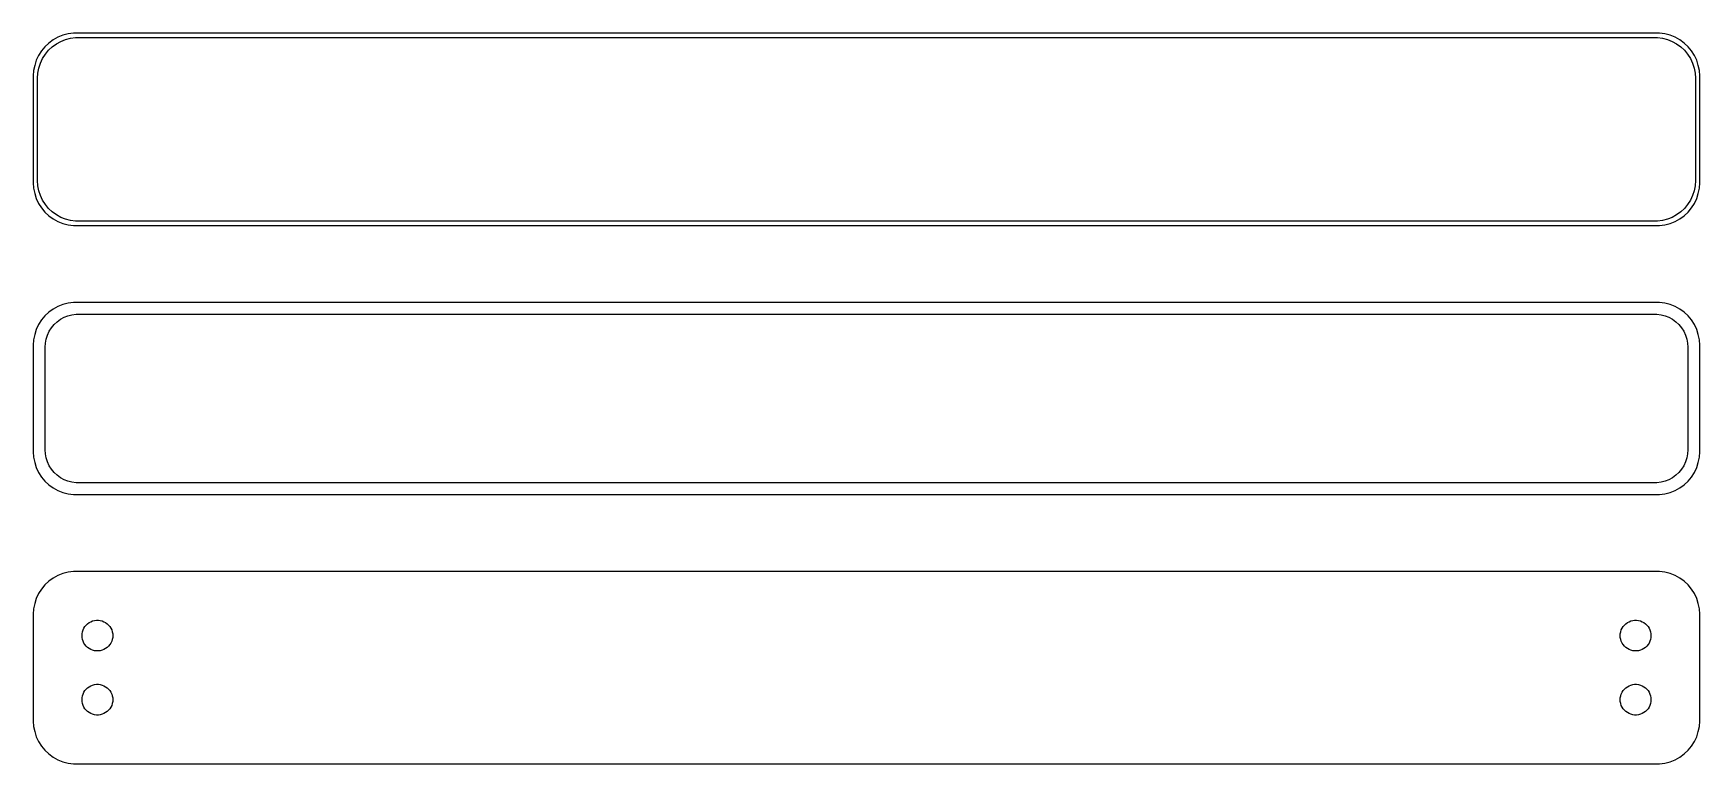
# Model space of a CAD drawing. Header units: metres. Extents: x -98 to 98, y 52 to 137.
import ezdxf

# ---------------------------------------------------------------- set-up
doc = ezdxf.new("R2010")
doc.units = ezdxf.units.M

msp = doc.modelspace()

# ---------------------------------------------------------------- linework, layer by layer
for p, q in [((-94.6289, 136.774), (-95.1791, 136.472)), ((-94.0451, 137.005), (-94.6289, 136.774)), ((-94.2724, 136.298), (-93.7178, 136.518)), ((-93.4369, 137.161), (-94.0451, 137.005)), ((-93.7178, 136.518), (-93.1401, 136.666)), ((-92.8139, 137.24), (-93.4369, 137.161)), ((-93.1401, 136.666), (-92.5482, 136.741)), ((92.8139, 137.24), (-92.8139, 137.24)), ((-92.5482, 136.741), (92.5482, 136.741)), ((92.5482, 136.741), (93.1401, 136.666)), ((93.4369, 137.161), (92.8139, 137.24)), ((93.1401, 136.666), (93.7178, 136.518)), ((94.0451, 137.005), (93.4369, 137.161)), ((93.7178, 136.518), (94.2724, 136.298)), ((94.6289, 136.774), (94.0451, 137.005)), ((95.1791, 136.472), (94.6289, 136.774)), ((-96.8815, 134.659), (-97.1489, 134.091)), ((-96.5451, 135.189), (-96.8815, 134.659)), ((-96.1448, 135.673), (-96.5451, 135.189)), ((-96.4125, 134.288), (-96.0928, 134.792)), ((-95.6871, 136.103), (-96.1448, 135.673)), ((-96.0928, 134.792), (-95.7126, 135.252)), ((-95.7126, 135.252), (-95.2778, 135.66)), ((-95.1791, 136.472), (-95.6871, 136.103)), ((-95.2778, 135.66), (-94.7952, 136.011)), ((-94.7952, 136.011), (-94.2724, 136.298)), ((94.2724, 136.298), (94.7952, 136.011)), ((94.7952, 136.011), (95.2778, 135.66)), ((95.6871, 136.103), (95.1791, 136.472)), ((95.2778, 135.66), (95.7126, 135.252)), ((96.1448, 135.673), (95.6871, 136.103)), ((95.7126, 135.252), (96.0928, 134.792)), ((96.0928, 134.792), (96.4125, 134.288)), ((96.5451, 135.189), (96.1448, 135.673)), ((96.8815, 134.659), (96.5451, 135.189)), ((97.1489, 134.091), (96.8815, 134.659)), ((-97.4606, 132.877), (-97.5, 132.25)), ((-97.3429, 133.493), (-97.4606, 132.877)), ((-97.1489, 134.091), (-97.3429, 133.493)), ((-96.9625, 132.595), (-96.8508, 133.181)), ((-96.8508, 133.181), (-96.6664, 133.749)), ((-96.6664, 133.749), (-96.4125, 134.288)), ((96.4125, 134.288), (96.6664, 133.749)), ((96.6664, 133.749), (96.8508, 133.181)), ((96.8508, 133.181), (96.9625, 132.595)), ((97.3429, 133.493), (97.1489, 134.091)), ((97.4606, 132.877), (97.3429, 133.493)), ((97.5, 132.25), (97.4606, 132.877)), ((-97.5, 132.25), (-97.5, 119.75)), ((-97, 132), (-96.9625, 132.595)), ((-97, 120), (-97, 132)), ((96.9625, 132.595), (97, 132)), ((97, 132), (97, 120)), ((97.5, 119.75), (97.5, 132.25)), ((-97.5, 119.75), (-97.4606, 119.123)), ((-97.4606, 119.123), (-97.3429, 118.507)), ((-96.9625, 119.405), (-97, 120)), ((-96.8508, 118.819), (-96.9625, 119.405)), ((96.9625, 119.405), (96.8508, 118.819)), ((97, 120), (96.9625, 119.405)), ((97.3429, 118.507), (97.4606, 119.123)), ((97.4606, 119.123), (97.5, 119.75)), ((-97.3429, 118.507), (-97.1489, 117.909)), ((-97.1489, 117.909), (-96.8815, 117.341)), ((-96.8815, 117.341), (-96.5451, 116.811)), ((-96.6664, 118.251), (-96.8508, 118.819)), ((-96.4125, 117.712), (-96.6664, 118.251)), ((-96.0928, 117.208), (-96.4125, 117.712)), ((-95.7126, 116.748), (-96.0928, 117.208)), ((96.0928, 117.208), (95.7126, 116.748)), ((96.4125, 117.712), (96.0928, 117.208)), ((96.6664, 118.251), (96.4125, 117.712)), ((96.5451, 116.811), (96.8815, 117.341)), ((96.8508, 118.819), (96.6664, 118.251)), ((96.8815, 117.341), (97.1489, 117.909)), ((97.1489, 117.909), (97.3429, 118.507)), ((-96.5451, 116.811), (-96.1448, 116.327)), ((-96.1448, 116.327), (-95.6871, 115.897)), ((-95.2778, 116.34), (-95.7126, 116.748)), ((-95.6871, 115.897), (-95.1791, 115.528)), ((-94.7952, 115.989), (-95.2778, 116.34)), ((-95.1791, 115.528), (-94.6289, 115.226)), ((-94.2724, 115.702), (-94.7952, 115.989)), ((-94.6289, 115.226), (-94.0451, 114.995)), ((-93.7178, 115.482), (-94.2724, 115.702)), ((-93.1401, 115.334), (-93.7178, 115.482)), ((-92.5482, 115.259), (-93.1401, 115.334)), ((92.5482, 115.259), (-92.5482, 115.259)), ((93.1401, 115.334), (92.5482, 115.259)), ((93.7178, 115.482), (93.1401, 115.334)), ((94.2724, 115.702), (93.7178, 115.482)), ((94.0451, 114.995), (94.6289, 115.226)), ((94.7952, 115.989), (94.2724, 115.702)), ((94.6289, 115.226), (95.1791, 115.528)), ((95.2778, 116.34), (94.7952, 115.989)), ((95.1791, 115.528), (95.6871, 115.897)), ((95.7126, 116.748), (95.2778, 116.34)), ((95.6871, 115.897), (96.1448, 116.327)), ((96.1448, 116.327), (96.5451, 116.811)), ((-94.0451, 114.995), (-93.4369, 114.839)), ((-93.4369, 114.839), (-92.8139, 114.76)), ((-92.8139, 114.76), (92.8139, 114.76)), ((92.8139, 114.76), (93.4369, 114.839)), ((93.4369, 114.839), (94.0451, 114.995)), ((-94.0451, 105.505), (-94.6289, 105.274)), ((-93.4369, 105.661), (-94.0451, 105.505)), ((-92.8139, 105.74), (-93.4369, 105.661)), ((92.8139, 105.74), (-92.8139, 105.74)), ((93.4369, 105.661), (92.8139, 105.74)), ((94.0451, 105.505), (93.4369, 105.661)), ((94.6289, 105.274), (94.0451, 105.505)), ((-96.5451, 103.689), (-96.8815, 103.159)), ((-96.1448, 104.173), (-96.5451, 103.689)), ((-95.6871, 104.603), (-96.1448, 104.173)), ((-95.1791, 104.972), (-95.6871, 104.603)), ((-94.6289, 105.274), (-95.1791, 104.972)), ((-95.0707, 103.149), (-94.7165, 103.481)), ((-94.7165, 103.481), (-94.3234, 103.767)), ((-94.3234, 103.767), (-93.8975, 104.001)), ((-93.8975, 104.001), (-93.4457, 104.18)), ((-93.4457, 104.18), (-92.9751, 104.301)), ((-92.9751, 104.301), (-92.493, 104.362)), ((-92.493, 104.362), (92.493, 104.362)), ((92.493, 104.362), (92.9751, 104.301)), ((92.9751, 104.301), (93.4457, 104.18)), ((93.4457, 104.18), (93.8975, 104.001)), ((93.8975, 104.001), (94.3234, 103.767)), ((94.3234, 103.767), (94.7165, 103.481)), ((95.1791, 104.972), (94.6289, 105.274)), ((94.7165, 103.481), (95.0707, 103.149)), ((95.6871, 104.603), (95.1791, 104.972)), ((96.1448, 104.173), (95.6871, 104.603)), ((96.5451, 103.689), (96.1448, 104.173)), ((96.8815, 103.159), (96.5451, 103.689)), ((-97.3429, 101.993), (-97.4606, 101.377)), ((-97.1489, 102.591), (-97.3429, 101.993)), ((-96.8815, 103.159), (-97.1489, 102.591)), ((-96.089, 100.985), (-95.9979, 101.462)), ((-95.9979, 101.462), (-95.8477, 101.924)), ((-95.8477, 101.924), (-95.6408, 102.364)), ((-95.6408, 102.364), (-95.3805, 102.774)), ((-95.3805, 102.774), (-95.0707, 103.149)), ((95.0707, 103.149), (95.3805, 102.774)), ((95.3805, 102.774), (95.6408, 102.364)), ((95.6408, 102.364), (95.8477, 101.924)), ((95.8477, 101.924), (95.9979, 101.462)), ((95.9979, 101.462), (96.089, 100.985)), ((97.1489, 102.591), (96.8815, 103.159)), ((97.3429, 101.993), (97.1489, 102.591)), ((97.4606, 101.377), (97.3429, 101.993)), ((-97.4606, 101.377), (-97.5, 100.75)), ((-97.5, 100.75), (-97.5, 88.25)), ((-96.1195, 100.5), (-96.089, 100.985)), ((-96.1195, 88.5), (-96.1195, 100.5)), ((96.089, 100.985), (96.1195, 100.5)), ((96.1195, 100.5), (96.1195, 88.5)), ((97.5, 100.75), (97.4606, 101.377)), ((97.5, 88.25), (97.5, 100.75)), ((-97.5, 88.25), (-97.4606, 87.6233)), ((-96.089, 88.015), (-96.1195, 88.5)), ((-95.9979, 87.5377), (-96.089, 88.015)), ((96.089, 88.015), (95.9979, 87.5377)), ((96.1195, 88.5), (96.089, 88.015)), ((97.4606, 87.6233), (97.5, 88.25)), ((-97.4606, 87.6233), (-97.3429, 87.0066)), ((-97.3429, 87.0066), (-97.1489, 86.4094)), ((-97.1489, 86.4094), (-96.8815, 85.8412)), ((-96.8815, 85.8412), (-96.5451, 85.3111)), ((-95.8477, 87.0756), (-95.9979, 87.5377)), ((-95.6408, 86.6359), (-95.8477, 87.0756)), ((-95.3805, 86.2256), (-95.6408, 86.6359)), ((-95.0707, 85.8512), (-95.3805, 86.2256)), ((-94.7165, 85.5185), (-95.0707, 85.8512)), ((95.0707, 85.8512), (94.7165, 85.5185)), ((95.3805, 86.2256), (95.0707, 85.8512)), ((95.6408, 86.6359), (95.3805, 86.2256)), ((95.8477, 87.0756), (95.6408, 86.6359)), ((95.9979, 87.5377), (95.8477, 87.0756)), ((96.5451, 85.3111), (96.8815, 85.8412)), ((96.8815, 85.8412), (97.1489, 86.4094)), ((97.1489, 86.4094), (97.3429, 87.0066)), ((97.3429, 87.0066), (97.4606, 87.6233)), ((-96.5451, 85.3111), (-96.1448, 84.8273)), ((-96.1448, 84.8273), (-95.6871, 84.3974)), ((-95.6871, 84.3974), (-95.1791, 84.0284)), ((-95.1791, 84.0284), (-94.6289, 83.7259)), ((-94.3234, 85.2329), (-94.7165, 85.5185)), ((-93.8975, 84.9988), (-94.3234, 85.2329)), ((-93.4457, 84.8199), (-93.8975, 84.9988)), ((-92.9751, 84.6991), (-93.4457, 84.8199)), ((-92.493, 84.6382), (-92.9751, 84.6991)), ((92.493, 84.6382), (-92.493, 84.6382)), ((92.9751, 84.6991), (92.493, 84.6382)), ((93.4457, 84.8199), (92.9751, 84.6991)), ((93.8975, 84.9988), (93.4457, 84.8199)), ((94.3234, 85.2329), (93.8975, 84.9988)), ((94.7165, 85.5185), (94.3234, 85.2329)), ((94.6289, 83.7259), (95.1791, 84.0284)), ((95.1791, 84.0284), (95.6871, 84.3974)), ((95.6871, 84.3974), (96.1448, 84.8273)), ((96.1448, 84.8273), (96.5451, 85.3111)), ((-94.6289, 83.7259), (-94.0451, 83.4947)), ((-94.0451, 83.4947), (-93.4369, 83.3386)), ((-93.4369, 83.3386), (-92.8139, 83.2599)), ((-92.8139, 83.2599), (92.8139, 83.2599)), ((92.8139, 83.2599), (93.4369, 83.3386)), ((93.4369, 83.3386), (94.0451, 83.4947)), ((94.0451, 83.4947), (94.6289, 83.7259)), ((-93.4369, 74.1614), (-94.0451, 74.0053)), ((-92.8139, 74.2401), (-93.4369, 74.1614)), ((92.8139, 74.2401), (-92.8139, 74.2401)), ((93.4369, 74.1614), (92.8139, 74.2401)), ((94.0451, 74.0053), (93.4369, 74.1614)), ((-96.5451, 72.1889), (-96.8815, 71.6588)), ((-96.1448, 72.6727), (-96.5451, 72.1889)), ((-95.6871, 73.1026), (-96.1448, 72.6727)), ((-95.1791, 73.4716), (-95.6871, 73.1026)), ((-94.6289, 73.7741), (-95.1791, 73.4716)), ((-94.0451, 74.0053), (-94.6289, 73.7741)), ((94.6289, 73.7741), (94.0451, 74.0053)), ((95.1791, 73.4716), (94.6289, 73.7741)), ((95.6871, 73.1026), (95.1791, 73.4716)), ((96.1448, 72.6727), (95.6871, 73.1026)), ((96.5451, 72.1889), (96.1448, 72.6727)), ((96.8815, 71.6588), (96.5451, 72.1889)), ((-97.3429, 70.4934), (-97.4606, 69.8767)), ((-97.1489, 71.0906), (-97.3429, 70.4934)), ((-96.8815, 71.6588), (-97.1489, 71.0906)), ((97.1489, 71.0906), (96.8815, 71.6588)), ((97.3429, 70.4934), (97.1489, 71.0906)), ((97.4606, 69.8767), (97.3429, 70.4934)), ((-97.4606, 69.8767), (-97.5, 69.25)), ((-97.5, 69.25), (-97.5, 56.75)), ((-91.1474, 68.1369), (-90.9645, 68.2698)), ((-90.9645, 68.2698), (-90.7664, 68.3787)), ((-90.7664, 68.3787), (-90.5562, 68.4619)), ((-90.5562, 68.4619), (-90.3373, 68.5181)), ((-90.3373, 68.5181), (-90.113, 68.5464)), ((-90.113, 68.5464), (-89.887, 68.5464)), ((-89.887, 68.5464), (-89.6627, 68.5181)), ((-89.6627, 68.5181), (-89.4438, 68.4619)), ((-89.4438, 68.4619), (-89.2336, 68.3787)), ((-89.2336, 68.3787), (-89.0355, 68.2698)), ((-89.0355, 68.2698), (-88.8526, 68.1369)), ((88.8526, 68.1369), (89.0355, 68.2698)), ((89.0355, 68.2698), (89.2336, 68.3787)), ((89.2336, 68.3787), (89.4438, 68.4619)), ((89.4438, 68.4619), (89.6627, 68.5181)), ((89.6627, 68.5181), (89.887, 68.5464)), ((89.887, 68.5464), (90.113, 68.5464)), ((90.113, 68.5464), (90.3373, 68.5181)), ((90.3373, 68.5181), (90.5562, 68.4619)), ((90.5562, 68.4619), (90.7664, 68.3787)), ((90.7664, 68.3787), (90.9645, 68.2698)), ((90.9645, 68.2698), (91.1474, 68.1369)), ((97.5, 69.25), (97.4606, 69.8767)), ((97.5, 56.75), (97.5, 69.25)), ((-91.8, 66.75), (-91.7858, 66.9756)), ((-91.7858, 66.5244), (-91.8, 66.75)), ((-91.7858, 66.9756), (-91.7434, 67.1976)), ((-91.7434, 66.3024), (-91.7858, 66.5244)), ((-91.7434, 67.1976), (-91.6736, 67.4126)), ((-91.6736, 66.0874), (-91.7434, 66.3024)), ((-91.6736, 67.4126), (-91.5773, 67.6171)), ((-91.5773, 67.6171), (-91.4562, 67.808)), ((-91.4562, 67.808), (-91.3121, 67.9822)), ((-91.3121, 67.9822), (-91.1474, 68.1369)), ((-88.8526, 68.1369), (-88.6879, 67.9822)), ((-88.6879, 67.9822), (-88.5438, 67.808)), ((-88.5438, 67.808), (-88.4226, 67.6171)), ((-88.4226, 67.6171), (-88.3264, 67.4126)), ((-88.3264, 67.4126), (-88.2565, 67.1976)), ((-88.2565, 66.3024), (-88.3264, 66.0874)), ((-88.2565, 67.1976), (-88.2142, 66.9756)), ((-88.2142, 66.5244), (-88.2565, 66.3024)), ((-88.2142, 66.9756), (-88.2, 66.75)), ((-88.2, 66.75), (-88.2142, 66.5244)), ((88.2, 66.75), (88.2142, 66.9756)), ((88.2142, 66.5244), (88.2, 66.75)), ((88.2142, 66.9756), (88.2565, 67.1976)), ((88.2565, 66.3024), (88.2142, 66.5244)), ((88.2565, 67.1976), (88.3264, 67.4126)), ((88.3264, 66.0874), (88.2565, 66.3024)), ((88.3264, 67.4126), (88.4226, 67.6171)), ((88.4226, 67.6171), (88.5438, 67.808)), ((88.5438, 67.808), (88.6879, 67.9822)), ((88.6879, 67.9822), (88.8526, 68.1369)), ((91.1474, 68.1369), (91.3121, 67.9822)), ((91.3121, 67.9822), (91.4562, 67.808)), ((91.4562, 67.808), (91.5773, 67.6171)), ((91.5773, 67.6171), (91.6736, 67.4126)), ((91.6736, 67.4126), (91.7434, 67.1976)), ((91.7434, 66.3024), (91.6736, 66.0874)), ((91.7434, 67.1976), (91.7858, 66.9756)), ((91.7858, 66.5244), (91.7434, 66.3024)), ((91.7858, 66.9756), (91.8, 66.75)), ((91.8, 66.75), (91.7858, 66.5244)), ((-91.5773, 65.8828), (-91.6736, 66.0874)), ((-91.4562, 65.692), (-91.5773, 65.8828)), ((-91.3121, 65.5178), (-91.4562, 65.692)), ((-91.1474, 65.3631), (-91.3121, 65.5178)), ((-90.9645, 65.2302), (-91.1474, 65.3631)), ((-90.7664, 65.1213), (-90.9645, 65.2302)), ((-90.5562, 65.0381), (-90.7664, 65.1213)), ((-90.3373, 64.9819), (-90.5562, 65.0381)), ((-90.113, 64.9536), (-90.3373, 64.9819)), ((-89.887, 64.9536), (-90.113, 64.9536)), ((-89.6627, 64.9819), (-89.887, 64.9536)), ((-89.4438, 65.0381), (-89.6627, 64.9819)), ((-89.2336, 65.1213), (-89.4438, 65.0381)), ((-89.0355, 65.2302), (-89.2336, 65.1213)), ((-88.8526, 65.3631), (-89.0355, 65.2302)), ((-88.6879, 65.5178), (-88.8526, 65.3631)), ((-88.5438, 65.692), (-88.6879, 65.5178)), ((-88.4226, 65.8828), (-88.5438, 65.692)), ((-88.3264, 66.0874), (-88.4226, 65.8828)), ((88.4226, 65.8828), (88.3264, 66.0874)), ((88.5438, 65.692), (88.4226, 65.8828)), ((88.6879, 65.5178), (88.5438, 65.692)), ((88.8526, 65.3631), (88.6879, 65.5178)), ((89.0355, 65.2302), (88.8526, 65.3631)), ((89.2336, 65.1213), (89.0355, 65.2302)), ((89.4438, 65.0381), (89.2336, 65.1213)), ((89.6627, 64.9819), (89.4438, 65.0381)), ((89.887, 64.9536), (89.6627, 64.9819)), ((90.113, 64.9536), (89.887, 64.9536)), ((90.3373, 64.9819), (90.113, 64.9536)), ((90.5562, 65.0381), (90.3373, 64.9819)), ((90.7664, 65.1213), (90.5562, 65.0381)), ((90.9645, 65.2302), (90.7664, 65.1213)), ((91.1474, 65.3631), (90.9645, 65.2302)), ((91.3121, 65.5178), (91.1474, 65.3631)), ((91.4562, 65.692), (91.3121, 65.5178)), ((91.5773, 65.8828), (91.4562, 65.692)), ((91.6736, 66.0874), (91.5773, 65.8828)), ((-91.4562, 60.308), (-91.3121, 60.4822)), ((-91.3121, 60.4822), (-91.1474, 60.6369)), ((-91.1474, 60.6369), (-90.9645, 60.7698)), ((-90.9645, 60.7698), (-90.7664, 60.8787)), ((-90.7664, 60.8787), (-90.5562, 60.9619)), ((-90.5562, 60.9619), (-90.3373, 61.0181)), ((-90.3373, 61.0181), (-90.113, 61.0464)), ((-90.113, 61.0464), (-89.887, 61.0464)), ((-89.887, 61.0464), (-89.6627, 61.0181)), ((-89.6627, 61.0181), (-89.4438, 60.9619)), ((-89.4438, 60.9619), (-89.2336, 60.8787)), ((-89.2336, 60.8787), (-89.0355, 60.7698)), ((-89.0355, 60.7698), (-88.8526, 60.6369)), ((-88.8526, 60.6369), (-88.6879, 60.4822)), ((-88.6879, 60.4822), (-88.5438, 60.308)), ((88.5438, 60.308), (88.6879, 60.4822)), ((88.6879, 60.4822), (88.8526, 60.6369)), ((88.8526, 60.6369), (89.0355, 60.7698)), ((89.0355, 60.7698), (89.2336, 60.8787)), ((89.2336, 60.8787), (89.4438, 60.9619)), ((89.4438, 60.9619), (89.6627, 61.0181)), ((89.6627, 61.0181), (89.887, 61.0464)), ((89.887, 61.0464), (90.113, 61.0464)), ((90.113, 61.0464), (90.3373, 61.0181)), ((90.3373, 61.0181), (90.5562, 60.9619)), ((90.5562, 60.9619), (90.7664, 60.8787)), ((90.7664, 60.8787), (90.9645, 60.7698)), ((90.9645, 60.7698), (91.1474, 60.6369)), ((91.1474, 60.6369), (91.3121, 60.4822)), ((91.3121, 60.4822), (91.4562, 60.308)), ((-91.8, 59.25), (-91.7858, 59.4756)), ((-91.7858, 59.0244), (-91.8, 59.25)), ((-91.7858, 59.4756), (-91.7434, 59.6976)), ((-91.7434, 58.8024), (-91.7858, 59.0244)), ((-91.7434, 59.6976), (-91.6736, 59.9126)), ((-91.6736, 58.5874), (-91.7434, 58.8024)), ((-91.6736, 59.9126), (-91.5773, 60.1172)), ((-91.5773, 58.3829), (-91.6736, 58.5874)), ((-91.5773, 60.1172), (-91.4562, 60.308)), ((-88.5438, 60.308), (-88.4226, 60.1172)), ((-88.4226, 60.1172), (-88.3264, 59.9126)), ((-88.3264, 58.5874), (-88.4226, 58.3829)), ((-88.3264, 59.9126), (-88.2565, 59.6976)), ((-88.2565, 58.8024), (-88.3264, 58.5874)), ((-88.2565, 59.6976), (-88.2142, 59.4756)), ((-88.2142, 59.0244), (-88.2565, 58.8024)), ((-88.2142, 59.4756), (-88.2, 59.25)), ((-88.2, 59.25), (-88.2142, 59.0244)), ((88.2, 59.25), (88.2142, 59.4756)), ((88.2142, 59.0244), (88.2, 59.25)), ((88.2142, 59.4756), (88.2565, 59.6976)), ((88.2565, 58.8024), (88.2142, 59.0244)), ((88.2565, 59.6976), (88.3264, 59.9126)), ((88.3264, 58.5874), (88.2565, 58.8024)), ((88.3264, 59.9126), (88.4226, 60.1172)), ((88.4226, 58.3829), (88.3264, 58.5874)), ((88.4226, 60.1172), (88.5438, 60.308)), ((91.4562, 60.308), (91.5773, 60.1172)), ((91.5773, 60.1172), (91.6736, 59.9126)), ((91.6736, 58.5874), (91.5773, 58.3829)), ((91.6736, 59.9126), (91.7434, 59.6976)), ((91.7434, 58.8024), (91.6736, 58.5874)), ((91.7434, 59.6976), (91.7858, 59.4756)), ((91.7858, 59.0244), (91.7434, 58.8024)), ((91.7858, 59.4756), (91.8, 59.25)), ((91.8, 59.25), (91.7858, 59.0244)), ((-97.5, 56.75), (-97.4606, 56.1233)), ((-91.4562, 58.192), (-91.5773, 58.3829)), ((-91.3121, 58.0178), (-91.4562, 58.192)), ((-91.1474, 57.8631), (-91.3121, 58.0178)), ((-90.9645, 57.7302), (-91.1474, 57.8631)), ((-90.7664, 57.6213), (-90.9645, 57.7302)), ((-90.5562, 57.5381), (-90.7664, 57.6213)), ((-90.3373, 57.4819), (-90.5562, 57.5381)), ((-90.113, 57.4536), (-90.3373, 57.4819)), ((-89.887, 57.4536), (-90.113, 57.4536)), ((-89.6627, 57.4819), (-89.887, 57.4536)), ((-89.4438, 57.5381), (-89.6627, 57.4819)), ((-89.2336, 57.6213), (-89.4438, 57.5381)), ((-89.0355, 57.7302), (-89.2336, 57.6213)), ((-88.8526, 57.8631), (-89.0355, 57.7302)), ((-88.6879, 58.0178), (-88.8526, 57.8631)), ((-88.5438, 58.192), (-88.6879, 58.0178)), ((-88.4226, 58.3829), (-88.5438, 58.192)), ((88.5438, 58.192), (88.4226, 58.3829)), ((88.6879, 58.0178), (88.5438, 58.192)), ((88.8526, 57.8631), (88.6879, 58.0178)), ((89.0355, 57.7302), (88.8526, 57.8631)), ((89.2336, 57.6213), (89.0355, 57.7302)), ((89.4438, 57.5381), (89.2336, 57.6213)), ((89.6627, 57.4819), (89.4438, 57.5381)), ((89.887, 57.4536), (89.6627, 57.4819)), ((90.113, 57.4536), (89.887, 57.4536)), ((90.3373, 57.4819), (90.113, 57.4536)), ((90.5562, 57.5381), (90.3373, 57.4819)), ((90.7664, 57.6213), (90.5562, 57.5381)), ((90.9645, 57.7302), (90.7664, 57.6213)), ((91.1474, 57.8631), (90.9645, 57.7302)), ((91.3121, 58.0178), (91.1474, 57.8631)), ((91.4562, 58.192), (91.3121, 58.0178)), ((91.5773, 58.3829), (91.4562, 58.192)), ((97.4606, 56.1233), (97.5, 56.75)), ((-97.4606, 56.1233), (-97.3429, 55.5066)), ((-97.3429, 55.5066), (-97.1489, 54.9094)), ((-97.1489, 54.9094), (-96.8815, 54.3412)), ((96.8815, 54.3412), (97.1489, 54.9094)), ((97.1489, 54.9094), (97.3429, 55.5066)), ((97.3429, 55.5066), (97.4606, 56.1233)), ((-96.8815, 54.3412), (-96.5451, 53.8111)), ((-96.5451, 53.8111), (-96.1448, 53.3273)), ((-96.1448, 53.3273), (-95.6871, 52.8974)), ((-95.6871, 52.8974), (-95.1791, 52.5284)), ((95.1791, 52.5284), (95.6871, 52.8974)), ((95.6871, 52.8974), (96.1448, 53.3273)), ((96.1448, 53.3273), (96.5451, 53.8111)), ((96.5451, 53.8111), (96.8815, 54.3412)), ((-95.1791, 52.5284), (-94.6289, 52.2259)), ((-94.6289, 52.2259), (-94.0451, 51.9947)), ((-94.0451, 51.9947), (-93.4369, 51.8386)), ((-93.4369, 51.8386), (-92.8139, 51.7599)), ((-92.8139, 51.7599), (92.8139, 51.7599)), ((92.8139, 51.7599), (93.4369, 51.8386)), ((93.4369, 51.8386), (94.0451, 51.9947)), ((94.0451, 51.9947), (94.6289, 52.2259)), ((94.6289, 52.2259), (95.1791, 52.5284))]:
    msp.add_line(p, q)

doc.saveas('drawing.dxf')
